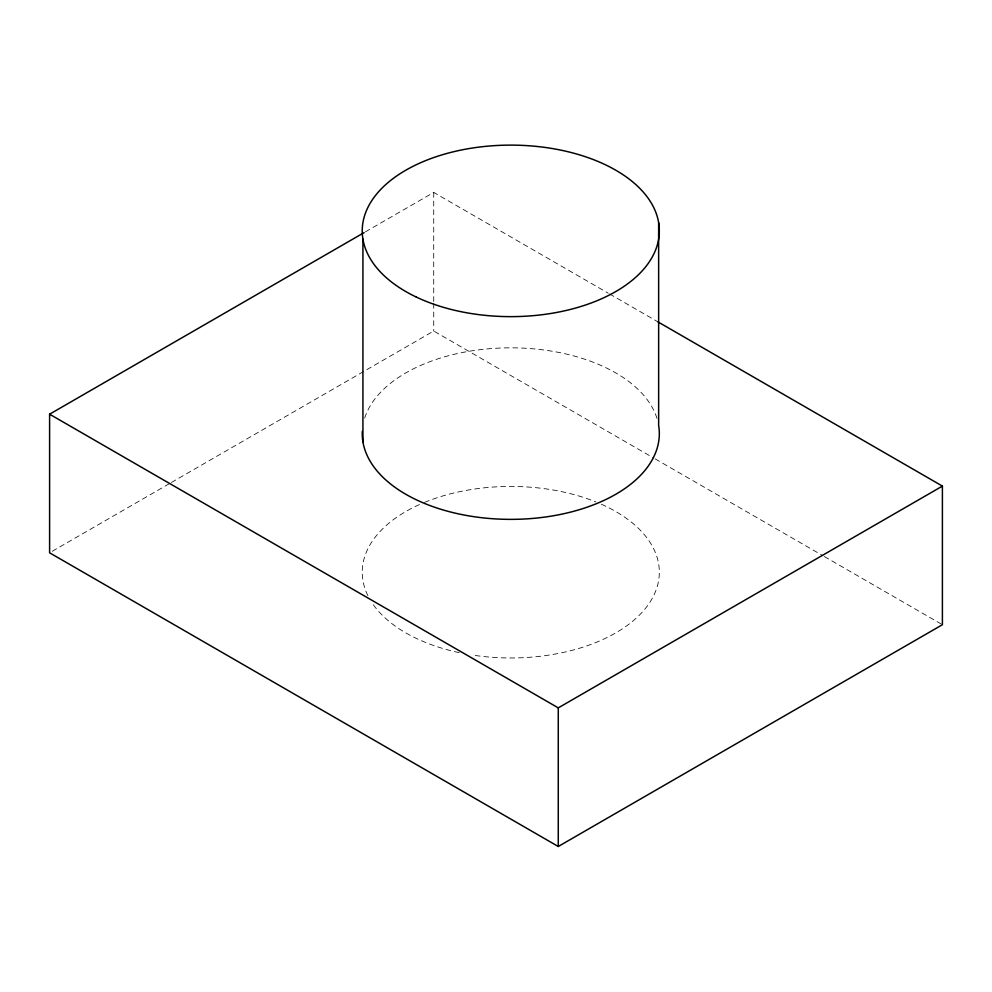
<?xml version="1.0" encoding="UTF-8"?>
<svg xmlns="http://www.w3.org/2000/svg" width="992" height="992" viewBox="0 0 992 992"><rect width="100%" height="100%" fill="white"/><g stroke="black" fill="none" stroke-linecap="round" stroke-linejoin="round"><path stroke-width="0.74" stroke-dasharray="4.96 3.72" d="M365.465 231.83L433.727 192.423L608.208 293.161M52.278 551.267L170.054 483.265M171.393 482.484L433.727 331.03L653.84 458.118M609.547 293.93L657.87 321.83M655.179 458.887L822.951 555.743M824.29 556.524L942.4 624.712M433.727 192.423L433.727 301.766M433.727 303.316L433.727 331.03M601.338 504.221A148.54 85.758 0 0 1 644.031 610.105A148.54 85.758 0 0 1 472.601 655.092M459.197 652.637A148.54 85.758 0 0 1 371.64 602.243M367.871 595.597A148.54 85.758 0 0 1 420.1 504.283M424.526 502.386A148.54 85.758 0 0 1 595.882 501.915M364.696 418.066A148.54 85.758 0 0 1 511.128 347.832A148.54 85.758 0 0 1 656.989 418.45"/><path stroke-width="1.49" d="M657.87 321.83L942.4 486.105L942.4 624.712L558.273 846.486L49.6 552.804L49.6 414.197L364.126 232.599M49.6 414.197L558.273 707.879L942.4 486.105M658.638 222.667L658.638 425.382A148.54 85.758 0 0 1 515.964 519.312A148.54 85.758 0 0 1 362.291 431.346M558.273 707.879L558.273 846.486M362.923 239.097L362.923 441.812M416.293 297.054A148.54 85.758 0 0 0 657.287 245.036A148.54 85.758 0 0 0 458.775 150.548A148.54 85.758 0 0 0 416.293 297.054"/></g></svg>
